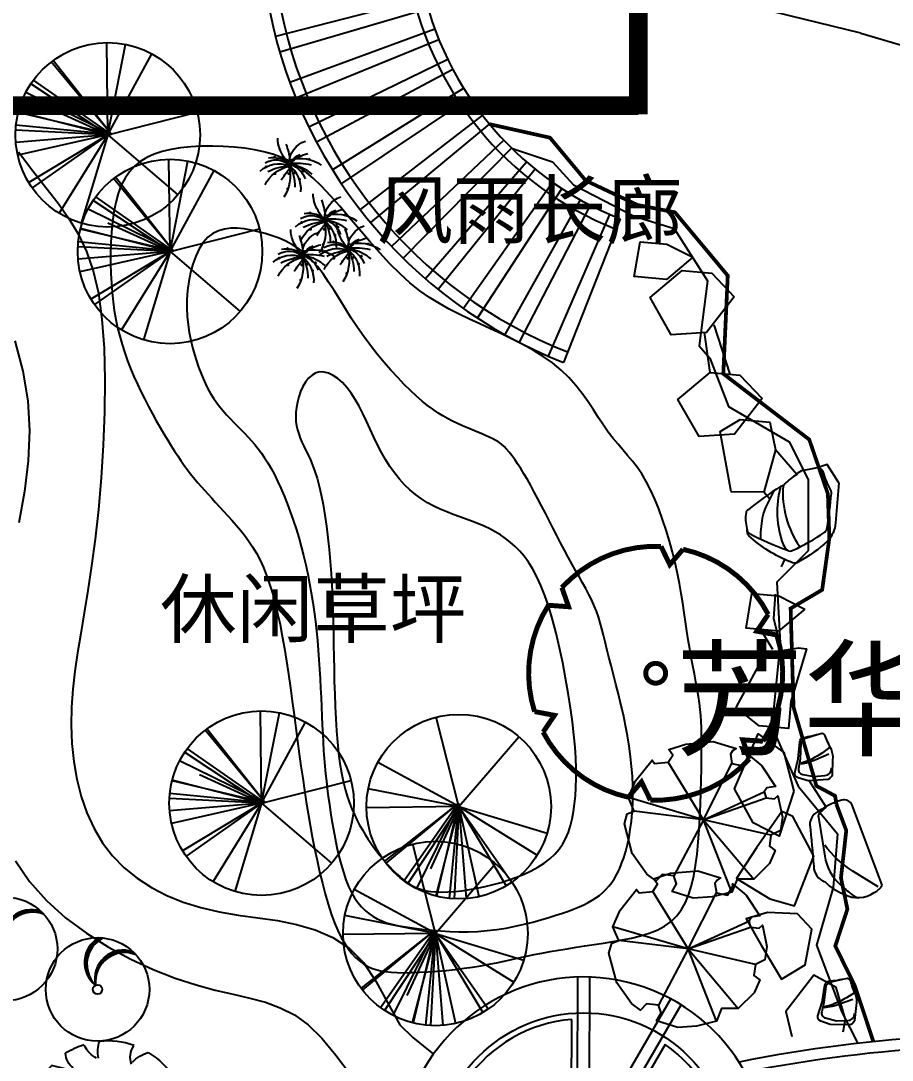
# Model space of a CAD drawing. Extents: x 116619 to 413619, y -387877 to -177877.
# Drawn here: x 256441 to 279725, y -339119 to -311330 of the extents above; entities that cross this region are included whole.
import ezdxf

# ---------------------------------------------------------------- set-up
doc = ezdxf.new("R2010")
doc.units = 0
doc.header["$LTSCALE"] = 35
doc.header["$MEASUREMENT"] = 0
doc.linetypes.add('DASH', pattern=[0.35, 0.25, -0.1])
doc.linetypes.add('DASH_200', pattern=[0.7, 0.5, -0.2])
doc.layers.get('0').update_dxf_attribs({"linetype": 'CONTINUOUS'})
for name, color, linetype in [('CHAIR1', 1, 'CONTINUOUS'), ('DX', 32, 'CONTINUOUS'), ('F-GUANG', 31, 'CONTINUOUS'), ('GUAN1', 22, 'CONTINUOUS'), ('GUANG', 31, 'CONTINUOUS'), ('JYP', 4, 'CONTINUOUS'), ('LA-POOLS', 132, 'CONTINUOUS'), ('LAYER11', 50, 'CONTINUOUS'), ('LAYER5', 23, 'CONTINUOUS'), ('PUB_TEXT', 7, 'CONTINUOUS'), ('ROAD', 4, 'CONTINUOUS'), ('TREE', 84, 'CONTINUOUS'), ('方案二', 2, 'CONTINUOUS'), ('树', 84, 'CONTINUOUS'), ('道路', 1, 'CONTINUOUS')]:
    doc.layers.add(name, color=color, linetype=linetype)
doc.styles.add('DIM_FONT', font='SIMPLEX.shx', dxfattribs={"width": 0.8})
doc.styles.add('HZ1', font='simhei.ttf')
doc.styles.add('STYLE3', font='simhei.ttf')

# ---------------------------------------------------------------- blocks, each defined once
blk = doc.blocks.new('TREE1')
at = {"layer": 'TREE', "ltscale": 200}
for p, q in [((197, 118), (958, 4309)), ((197, 118), (-2794, 3151)), ((197, 118), (4336, 1122)), ((197, 118), (-4060, -22)), ((197, 118), (-3825, -1286)), ((197, 118), (-3452, -2079)), ((100, 256), (-1487, -3794)), ((100, 256), (-1393, -3833)), ((100, 256), (-246, -4118)), ((197, 118), (-38, -4135)), ((100, 256), (424, -4135)), ((100, 256), (1951, -3763)), ((100, 256), (1398, -3968)), ((197, 118), (1366, -3977)), ((197, 118), (2162, -3661)), ((197, 118), (2642, -3369)), ((197, 118), (3937, -1920)), ((197, 118), (4071, -1651)), ((197, 118), (519, -3021)), ((197, 118), (4455, 17)), ((197, 118), (3103, -2995))]:
    blk.add_line(p, q, dxfattribs=at)
blk.add_circle((197, 118), 4259, dxfattribs=at)
blk = doc.blocks.new('树-广玉兰')
at = {"const_width": 100}
for points in [[(224, 2548), (0, 2207), (-224, 2548, 0.221385), (-2094, 1468), (-1911, 1104), (-2319, 1080, 0.221385), (-2319, -1080), (-1911, -1104), (-2094, -1468, 0.221385), (-224, -2548), (0, -2207), (224, -2548, 0.221385), (2094, -1468), (1911, -1104), (2319, -1080, 0.221385), (2319, 1080), (1911, 1104), (2094, 1468, 0.221385)], [(-200, 0, 1), (200, 0, 1)]]:
    blk.add_lwpolyline(points, format="xyb", close=True, dxfattribs=at)
blk = doc.blocks.new('2')
for p, q in [((0, 0), (-69, 1678)), ((0, 0), (-1278, 1222)), ((0, 0), (-1167, 1352)), ((0, 0), (1495, 1005)), ((-1807, 369), (0, 0)), ((0, 0), (-1879, -893)), ((-1490, -1447), (0, 0)), ((0, 0), (101, -1695)), ((0, 0), (1780, -560)), ((0, 0), (2075, -294))]:
    blk.add_line(p, q)
blk.add_lwpolyline([(1268, 1645), (629, 2007), (0, 2091), (60, 1996), (77, 1892), (-69, 1678), (-361, 1746), (-392, 2041), (-358, 2080), (-817, 1953), (-1379, 1599), (-1183, 1478), (-1167, 1352), (-1278, 1222), (-1496, 1294), (-1545, 1403), (-1890, 933), (-1988, 590), (-1807, 369), (-1893, 83), (-2084, 43), (-2088, -335), (-1879, -893), (-1476, -1078), (-1490, -1447), (-1062, -1787), (-618, -2028), (-31, -2099), (-53, -1856), (101, -1695), (403, -1794), (478, -2014), (775, -1952), (1358, -1616), (1879, -980), (1921, -702), (1780, -560), (2075, -294), (2084, 192), (1911, 876), (1814, 824), (1495, 1005), (1462, 1234), (1623, 1322)], close=True)
at = {"style": 'DIM_FONT', "width": 0.8, "flags": 9}
for tag in ['YSIZE', 'XSIZE']:
    blk.add_attdef(tag, (0, 0), '', height=0.35, rotation=319.7432, dxfattribs=at)
blk = doc.blocks.new('M_F19')
at = {"const_width": 30}
for points in [[(269, 190, 1), (299, 190, 1)], [(-446, 82, 1), (-416, 82, 1)], [(-192, 156, 1), (-162, 156, 1)], [(-123, 99, 1), (-93, 99, 1)], [(-61, -8, 1), (-31, -8, 1)], [(-34, 49, 1), (-4, 49, 1)], [(-20, 16, 1), (10, 16, 1)], [(14, 0, 1), (44, 0, 1)], [(461, 8, 1), (491, 8, 1)], [(-281, -157, 1), (-251, -157, 1)], [(-96, -173, 1), (-66, -173, 1)], [(-13, -33, 1), (17, -33, 1)], [(7, -173, 1), (37, -173, 1)], [(289, -149, 1), (319, -149, 1)], [(-206, -314, 1), (-176, -314, 1)], [(56, -487, 1), (86, -487, 1)]]:
    blk.add_lwpolyline(points, format="xyb", close=True, dxfattribs=at)
for centre, radius, start, end in [((-483, -9), 482, 6.9904, 78.0284), ((1199, 96), 1225, 163.8561, 179.1105), ((-364, 515), 548, 342.9456, 6.4814), ((-1741, 1044), 2026, 328.9873, 340.361), ((-185, -611), 732, 78.5516, 130.9815), ((-55, -1223), 1256, 88.3286, 108.729), ((104, -701), 728, 103.0452, 139.7766), ((-480, -437), 647, 48.7581, 83.8624), ((155, -426), 476, 114.0956, 166.2953), ((-315, -111), 315, 28.8901, 78.4579), ((298, -285), 422, 62.9909, 135.9102), ((257, -536), 586, 53.3231, 115.7633), ((366, -391), 582, 85.8741, 126.9558), ((450, -463), 649, 134.4861, 189.3762), ((779, -372), 864, 155.0888, 185.9637), ((-87, -1604), 1605, 70.5249, 87.8244), ((805, -149), 813, 171.2496, 218.2333), ((-3288, -3108), 4475, 39.0488, 42.6799), ((-83, -736), 718, 31.315, 82.1378)]:
    blk.add_arc(centre, radius, start, end)
at = {"width": 0.8, "flags": 9}
for tag in ['XSIZE', 'YSIZE']:
    blk.add_attdef(tag, (0, 0), '', height=0.5, dxfattribs=at)
blk = doc.blocks.new('M_F13')
for p, q in [((-484.2, 239.4), (-484.2, 239.4)), ((-397.3, 192.8), (-484.2, 239.4)), ((-515.2, 179.5), (-397.3, 192.8))]:
    blk.add_line(p, q)
blk.add_circle((-3.1, 3.1), 38.2)
for centre, radius, start, end in [((-8.4, 3.4), 532.2, 89.33215, 114.38564), ((-174.8, 449.1), 193, 352.07749, 26.61284), ((-84.6, 589.5), 201.8, 304.18683, 338.5411), ((-8.4, 3.4), 530.6, 62.87665, 77.70213), ((-8.4, 3.4), 526.7, 126.07508, 153.62454), ((-355.5, 207.8), 224.4, 48.52033, 80.51513), ((-325.4, 399.2), 130, 343.65549, 39.76), ((79.9, 476.3), 153.7, 315.84539, 359.76505), ((-244.4, 1929.2), 1632.2, 285.43975, 290.70994), ((-8.4, 3.4), 523.3, 31.40984, 49.47525), ((411.9, 44.1), 233.6, 83.53226, 121.6544), ((958.8, 2090.9), 1965.5, 250.08649, 256.34511), ((-8.4, 3.4), 536.5, 160.84261, 187.275), ((-8.4, 3.4), 533.6, 340.33073, 19.42997), ((-610.2, -941.9), 880.1, 77.37282, 85.46489), ((-4.5, -499.5), 586.7, 134.77817, 147.33147), ((-8.4, 3.4), 524.2, 200.8103, 231.43916), ((357.6, 465.1), 655.6, 266.7455, 282.01463), ((-0.1, -630.5), 545.2, 39.65359, 53.99299), ((-250.9, -395.6), 87.2, 97.74104, 188.81075), ((-1350.5, -519.1), 1107.8, 2.94646, 10.92381), ((-8.4, 3.4), 514.1, 305.39404, 326.24638), ((125, -442.2), 220.3, 160.60085, 199.39915), ((100.3, -356.5), 177.9, 186.19115, 248.49517), ((295.6, -375.7), 163.5, 170.63138, 220.62782), ((325.4, -117.7), 300.2, 230.45823, 263.10928), ((-8.4, 3.4), 521.9, 243.14983, 261.83562), ((-8.4, 3.4), 527.3, 274.72362, 290.3277)]:
    blk.add_arc(centre, radius, start, end)
at = {"width": 0.8, "flags": 9}
for tag, p in [('XSIZE', (-62.5, 12.5)), ('YSIZE', (9.4, 6.2))]:
    blk.add_attdef(tag, p, '', height=0.2, dxfattribs=at)
blk = doc.blocks.new('U_B7ENH')
for radius in [1500, 137]:
    blk.add_circle((0, 0), radius)
for centre, radius, start, end in [((447, 779), 826, 119.3734, 232.2456), ((488, 757), 834, 117.6014, 229.1042), ((545, 729), 853, 116.6181, 224.9728), ((746, 313), 826, 70.1515, 193.0347), ((764, 270), 834, 67.8109, 189.8933), ((790, 212), 853, 67.2284, 185.7619)]:
    blk.add_arc(centre, radius, start, end)
at = {"style": 'DIM_FONT', "width": 0.8, "flags": 9}
for tag in ['XSIZE', 'YSIZE']:
    blk.add_attdef(tag, (0, 0), '', height=0.5, dxfattribs=at)
blk = doc.blocks.new('U_B7RQU')
blk.add_blockref('U_B7ENH', (0, 0))
at = {"width": 0.8, "flags": 9}
for tag in ['XSIZE', 'YSIZE']:
    blk.add_attdef(tag, (0, 0), '', height=0.5, dxfattribs=at)
blk = doc.blocks.new('U_B7ZVJ')
blk.add_blockref('U_B7RQU', (0, 0))
at = {"flags": 9}
for tag in ['XSIZE', 'YSIZE']:
    blk.add_attdef(tag, (0, 0), '', height=0.5, dxfattribs=at)
blk = doc.blocks.new('A$C141A55DA')
at = {"layer": 'GUAN1', "xscale": 0.0009225216, "yscale": 0.0009225216, "zscale": 0.0009225216}
blk.add_blockref('U_B7ZVJ', (1.384, 1.384), dxfattribs=at)

msp = doc.modelspace()

# ---------------------------------------------------------------- linework, layer by layer
at = {"linetype": 'DASH_200', "const_width": 500}
msp.add_lwpolyline([(236940.5, -295065.6), (236940.5, -313599.6), (272944.4, -313599.6)], dxfattribs=at)
at = {"linetype": 'DASH', "const_width": 500}
msp.add_lwpolyline([(272944.4, -313831.2), (272944.4, -304717.7)], dxfattribs=at)
at = {"layer": 'CHAIR1'}
for points in [[(274398.5, -317652), (273694.8, -318242.4), (272832.3, -318166.6), (272986.5, -317237.8), (273705.2, -317301.1)], [(275502.2, -318711.9), (274766.8, -319661.9), (273819.9, -319723.6), (273255.3, -318731.6), (274115.5, -318010), (274906.1, -318079.5)], [(276247.7, -321432.3), (275512.3, -322382.4), (274565.4, -322444), (274000.8, -321452), (274861, -320730.4), (275651.6, -320800)], [(276607.3, -322798.5), (276290.5, -323930.4), (275421.7, -323926.4), (275129.8, -322306.1), (275664.5, -321990.7), (276455, -322060.3)], [(277386.6, -327056.2), (276682.9, -327646.7), (275820.4, -327570.8), (275974.6, -326642), (276693.3, -326705.3)], [(277019.8, -329530), (276956.5, -330249.3), (276166, -330179.7), (275557.2, -329691.2), (276336.9, -328237.7), (277218.3, -328097.8), (277433.9, -328116.8)], [(277098.4, -331928.9), (276703.4, -333126.4), (276010, -332775.4), (275511, -331861.7), (276147, -330395.5), (276827.7, -330890.3)], [(276100, -333445.2), (275560.3, -334265.3), (276451.9, -334802.2), (277110.6, -334988.4), (277626.8, -333663.4), (277072.1, -332604.9), (276777.1, -332474)], [(276220.6, -336041.7), (276768.6, -336956), (277400.5, -336565.2), (277573.2, -335617.5), (277192.7, -335201.5), (276396.6, -335166.2), (275826.8, -335337.2)]]:
    msp.add_lwpolyline(points, close=True, dxfattribs=at)
msp.add_lwpolyline([(277888.9, -323407.4), (277832.4, -323323.6, 0.3010721), (277722.7, -323278.1, 0.0003351), (277357.6, -323349.2, 0.1723373), (277173.6, -323458.1, 0.046157), (276858.5, -323705.8, -0.2130137), (276744, -323780.5, 0.0358287), (275880.1, -324403.3, 0.2564422), (275818.6, -324474.2, 0.1004075), (275840.5, -324902.9, 0.1941404), (275902.8, -325031.6, 0.0377745), (276931.2, -325485, 0.3002024), (277069.7, -325485.9, 0.0463367), (277921.7, -325003.2, 0.1762277), (277987.6, -324881.3, 0.0124391), (278099.2, -323973.2, 0.1561275), (278071.5, -323844.6, -0.063277)], format="xyb", close=True, dxfattribs=at)
for points in [[(278301.3, -323681.3), (277983, -323191.9), (277722.7, -323278.1)], [(278414, -338360.7), (278479.8, -338033), (278223.4, -337177.5), (277630.1, -336843.7), (276880.9, -337818.2), (277047.1, -338486.8)]]:
    msp.add_lwpolyline(points, dxfattribs=at)
for points in [[(278301.3, -323681.3), (278210.4, -324756.3, -0.16479), (277999.6, -325240, -0.0605463), (277224.6, -325794.5, -0.3203913), (277006.6, -325799.3, -0.0886939), (275894.2, -325098.8, -0.1922112), (275850.5, -324931.4)], [(276565.2, -323895.3), (276339, -324345.5, 0.0888691), (276217.6, -324921.4, 0.0650852), (276207.7, -325196.4)], [(276744, -323780.5, 0.1640865), (276814, -325333.5, 0.0960196), (276917, -325472.7)], [(276807.2, -323770.6, 0.1673394), (277245.6, -325374.9)]]:
    msp.add_lwpolyline(points, format="xyb", dxfattribs=at)
msp.add_arc((316143.9, -311899.3), 40321.2, 198.82883, 198.84595, dxfattribs=at)
at = {"layer": 'DX', "color": 8}
for points in [[(270155.1, -336294.4), (270367.1, -336253.3), (270585.6, -336213.6), (270810.2, -336175), (271040.4, -336137.2), (271275.9, -336099.8), (271516.2, -336062.5), (271760.8, -336025), (272009.3, -335986.9), (272260.7, -335947.6), (272512.1, -335904.6), (272759.7, -335855), (273000.1, -335796.1), (273229.6, -335725), (273444.6, -335638.9), (273641.6, -335535), (273817, -335410.5), (273968.1, -335263), (274096.2, -335092.4), (274203.7, -334899.3), (274292.9, -334684), (274365.9, -334447), (274425.1, -334188.6), (274472.8, -333909.4), (274511.2, -333609.8), (274542.4, -333291.1), (274567.5, -332959.1), (274587, -332620.4), (274601.9, -332281.5), (274612.9, -331949.2), (274620.8, -331630.1), (274626.3, -331330.7), (274630.1, -331057.8), (274632.9, -330815.8), (274634.2, -330601.3), (274633.3, -330408.5), (274629.6, -330231.9), (274622.4, -330065.6), (274611.1, -329904.2), (274595.1, -329741.9), (274573.6, -329573.1), (274546.2, -329393.2), (274513.9, -329202.2), (274477.7, -329001.2), (274438.6, -328791.3), (274397.8, -328573.6), (274356.3, -328349.1), (274315.3, -328119), (274275.8, -327884.3), (274238.4, -327645.9), (274202.2, -327403.3), (274165.4, -327155.9), (274126.8, -326903.1), (274084.6, -326644.2), (274037.5, -326378.6), (273983.8, -326105.6), (273922.1, -325824.5), (273851.2, -325535.6), (273771.5, -325242.4), (273683.8, -324949.5), (273588.7, -324661.3), (273487.2, -324382.1), (273379.9, -324116.6), (273267.6, -323869.2), (273151.1, -323644.2), (273031.1, -323444.6), (272908.2, -323266.3), (272782.9, -323103.6), (272655.8, -322950.9), (272527.4, -322802.6), (272398.2, -322653), (272268.7, -322496.4), (272139.6, -322327.2), (272010.8, -322141.3), (271879.8, -321941.2), (271743.5, -321730.9), (271599, -321514.4), (271443.2, -321295.7), (271273.1, -321078.9), (271085.5, -320868), (270877.6, -320666.9), (270647.3, -320478.9), (270397.5, -320303.4), (270132.1, -320139.1), (269854.9, -319984.4), (269569.9, -319837.9), (269281, -319698.4), (268992.1, -319564.2), (268707.1, -319434.1), (268429.1, -319306.1), (268157.3, -319176.1), (267890.3, -319039.6), (267626.6, -318891.9), (267364.6, -318728.7), (267102.8, -318545.2), (266839.7, -318336.9), (266573.7, -318099.2), (266304, -317829.9), (266032.1, -317535.7), (265760.2, -317225.6), (265490.4, -316908.6), (265225, -316593.8), (264966.1, -316290.3), (264716, -316006.9), (264476.7, -315752.8), (264249.5, -315534.8), (264031.2, -315351.6), (263818.1, -315199.4), (263605.9, -315074.8), (263390.6, -314974), (263168.4, -314893.7), (262935, -314830), (262686.6, -314779.6), (262420.5, -314739.4), (262140.5, -314709.3), (261851.5, -314689.9), (261558.8, -314681.7), (261267.4, -314685.2), (260982.3, -314701.1), (260708.9, -314729.7), (260452, -314771.7), (260215.9, -314827.8), (260001.1, -314899.2), (259806.9, -314987.3), (259632.8, -315093.5), (259478.3, -315219.4), (259342.8, -315366.2), (259225.8, -315535.4), (259126.7, -315728.4), (259044.9, -315945.6), (258979.1, -316183.9), (258927.8, -316438.9), (258889.7, -316706.4), (258863.4, -316982.1), (258847.3, -317261.9), (258840.2, -317541.4), (258840.6, -317816.5), (258847.3, -318083.7), (258860.4, -318342.8), (258879.9, -318594.5), (258906.2, -318839.5), (258939.4, -319078.4), (258979.8, -319311.9), (259027.5, -319540.5), (259082.9, -319765.1), (259146, -319986), (259216.2, -320203.6), (259292.9, -320417.9), (259375.5, -320629), (259463.4, -320837.1), (259555.7, -321042.3), (259652, -321244.6), (259751.6, -321444.2), (259853.7, -321641), (259957.3, -321833.9), (260061.3, -322021.5), (260164.7, -322202.6), (260266.3, -322375.9), (260365.1, -322540), (260460, -322693.7), (260549.9, -322835.7), (260634.1, -322965.2), (260713.6, -323083.7), (260789.9, -323193.3), (260864.3, -323296), (260938.2, -323393.9), (261013.2, -323489.2), (261090.5, -323583.8), (261171.6, -323679.7), (261257.7, -323778.8), (261348.5, -323881.3), (261443.7, -323987), (261542.8, -324095.9), (261645.4, -324207.9), (261751, -324322.7), (261859.2, -324440.4), (261969.6, -324560.8), (262081.6, -324684.1), (262194.5, -324811.5), (262307.1, -324944.6), (262418.5, -325084.8), (262527.7, -325233.8), (262633.8, -325392.9), (262735.8, -325563.9), (262832.7, -325748), (262923.7, -325946.8), (263009.1, -326160.7), (263089.3, -326390.1), (263164.7, -326635.2), (263235.8, -326896.4), (263303, -327174.1), (263366.7, -327468.5), (263427.4, -327779.9), (263485.4, -328108.1), (263541.1, -328450.2), (263594.6, -328802.4), (263646.1, -329161.3), (263696, -329523.2), (263744.3, -329884.6), (263791.2, -330241.9), (263837.1, -330591.4), (263882.2, -330930.5), (263927.1, -331260.2), (263972.4, -331582.3), (264018.8, -331898.6), (264066.9, -332210.9), (264117.4, -332521.2), (264171, -332831.3), (264228.2, -333143.1), (264289.6, -333457.3), (264355.2, -333771.4), (264424.7, -334081.5), (264497.9, -334384), (264574.5, -334675.2), (264654.4, -334951.5), (264737.3, -335208.9), (264823.1, -335444), (264911.4, -335653.9), (265002.3, -335839.5), (265095.5, -336002.4), (265190.9, -336144.4), (265288.6, -336267.3), (265388.3, -336372.8), (265489.9, -336462.6), (265593.4, -336538.5), (265699, -336602.1), (265808.6, -336654.4), (265924.5, -336696.2), (266049, -336728.5), (266184.3, -336752), (266332.8, -336767.7), (266496.7, -336776.5), (266678.3, -336779.1), (266878.9, -336776.4), (267095.6, -336768.7), (267324.4, -336756.2), (267561.5, -336739.1), (267802.9, -336717.7), (268044.8, -336692.1), (268283.1, -336662.6), (268514.1, -336629.5), (268734.8, -336592.9), (268946.5, -336553.5), (269151.5, -336511.9), (269352, -336468.9), (269550.3, -336424.9), (269748.7, -336380.7), (269949.6, -336337)], [(270738.5, -335245.4), (270914.8, -335187.3), (271075.9, -335130.9), (271223.3, -335075.4), (271358.5, -335020), (271482.7, -334963.6), (271597.6, -334905.5), (271704.4, -334844.9), (271804.5, -334780.7), (271899.3, -334712.2), (271989, -334638.1), (272074, -334557.2), (272154.3, -334468.5), (272230.4, -334370.6), (272302.3, -334262.3), (272370.3, -334142.6), (272434.5, -334010.1), (272495.2, -333864), (272551.8, -333704.7), (272603.9, -333532.7), (272650.8, -333348.8), (272692.1, -333153.6), (272727.2, -332947.7), (272755.6, -332731.8), (272776.6, -332506.6), (272789.9, -332272.7), (272795.3, -332030.7), (272792.6, -331781.3), (272781.8, -331525.2), (272762.7, -331263.1), (272735.3, -330995.5), (272699.3, -330723.1), (272654.8, -330446.6), (272601.9, -330166.9), (272542.3, -329886.5), (272477.9, -329608.1), (272410.7, -329334.3), (272342.6, -329068), (272275.6, -328811.7), (272211.7, -328568.3), (272152.8, -328340.4), (272100.1, -328129.9), (272052.5, -327935.4), (272008, -327754.2), (271964.5, -327584.2), (271920.2, -327422.9), (271873, -327267.9), (271821.1, -327116.8), (271762.4, -326967.3), (271695.6, -326817.1), (271621, -326665.2), (271539.7, -326510.7), (271452.6, -326352.7), (271360.7, -326190.3), (271265.1, -326022.8), (271166.6, -325849.2), (271066.2, -325668.6), (270964.9, -325480.6), (270863, -325286.8), (270760.9, -325089), (270658.9, -324889.3), (270557.3, -324689.6), (270456.5, -324491.9), (270356.8, -324298), (270258.5, -324110.1), (270162, -323929.8), (270067.5, -323758), (269975.4, -323595.6), (269886.1, -323443.3), (269799.8, -323301.9), (269716.8, -323172.2), (269637.6, -323054.8), (269562.4, -322950.6), (269491.2, -322859.8), (269422.5, -322781.2), (269354.4, -322712.7), (269285.2, -322652.6), (269212.9, -322599.1), (269135.8, -322550.2), (269051.9, -322504.2), (268959.4, -322459.1), (268857.1, -322413.4), (268745.8, -322366.5), (268627.1, -322317.8), (268502.6, -322266.9), (268373.8, -322213.4), (268242.1, -322156.8), (268109.1, -322096.8), (267976.3, -322032.9), (267844.8, -321964.4), (267713.5, -321889.8), (267581.2, -321807.4), (267446.4, -321715.4), (267307.7, -321612.1), (267163.6, -321495.8), (267012.8, -321364.6), (266853.8, -321217), (266685.9, -321051.7), (266510.7, -320869.8), (266330.5, -320673.2), (266147.5, -320463.5), (265964.1, -320242.5), (265782.6, -320011.9), (265605.2, -319773.5), (265434.1, -319529), (265271.1, -319280.5), (265114.8, -319031.2), (264963.3, -318784.7), (264814.6, -318544.6), (264666.8, -318314.5), (264517.9, -318098.1), (264366, -317898.8), (264209.1, -317720.3), (264045.7, -317565.1), (263876.3, -317432.1), (263701.6, -317318.8), (263522.6, -317223.1), (263340.2, -317142.5), (263155.1, -317075), (262968.3, -317018.1), (262780.7, -316969.5), (262593.2, -316928.1), (262407.6, -316896.4), (262225.7, -316878.2), (262049.3, -316877.2), (261880.3, -316897), (261720.6, -316941.5), (261572, -317014.2), (261436.3, -317118.8), (261315.2, -317257.7), (261208.8, -317426.8), (261117.2, -317621), (261040.4, -317834.8), (260978.4, -318063), (260931.2, -318300.1), (260898.7, -318541), (260881.1, -318780.3), (260877.9, -319013.4), (260887.9, -319239.2), (260909.4, -319457.3), (260940.8, -319667.6), (260980.4, -319869.6), (261026.6, -320062.9), (261077.9, -320247.4), (261132.5, -320422.6), (261189.1, -320588.4), (261248, -320745.3), (261309.4, -320893.9), (261373.9, -321034.9), (261441.9, -321168.9), (261513.8, -321296.7), (261590, -321418.7), (261671, -321535.8), (261756.9, -321648.5), (261847.1, -321757.4), (261940.6, -321863), (262036.3, -321965.9), (262133.4, -322066.7), (262230.7, -322165.8), (262327.4, -322263.8), (262422.5, -322361.2), (262515.2, -322458.9), (262605.8, -322558.5), (262694.6, -322661.7), (262782.1, -322770.5), (262868.7, -322886.6), (262954.9, -323012.1), (263041.1, -323148.6), (263127.8, -323298), (263215.2, -323461.7), (263302.7, -323638.9), (263389.9, -323828.3), (263476, -324028.6), (263560.3, -324238.4), (263642.3, -324456.5), (263721.2, -324681.6), (263796.4, -324912.3), (263867.4, -325147.5), (263934.1, -325386.6), (263996.4, -325629.2), (264054.3, -325874.9), (264108, -326123.1), (264157.2, -326373.6), (264202.2, -326625.8), (264242.7, -326879.3), (264279, -327133.7), (264311.3, -327388.7), (264339.9, -327644.2), (264365.1, -327900), (264387.3, -328155.7), (264406.7, -328411.2), (264423.8, -328666.3), (264438.8, -328920.7), (264452, -329174.1), (264464, -329425.7), (264475.1, -329674.4), (264485.8, -329919.4), (264496.4, -330159.5), (264507.5, -330393.9), (264519.5, -330621.6), (264532.7, -330841.5), (264547.7, -331053.3), (264564.6, -331258.8), (264583.6, -331460.3), (264605.1, -331660.4), (264629.2, -331861.3), (264656.1, -332065.5), (264686, -332275.3), (264719.2, -332493.2), (264755.9, -332720.5), (264796.3, -332954.5), (264840.6, -333191.6), (264889, -333428), (264941.8, -333660.1), (264999.1, -333884.1), (265061.2, -334096.3), (265128.3, -334293.2), (265200.6, -334471.6), (265278.1, -334632.1), (265360.7, -334775.5), (265448.6, -334903.1), (265541.7, -335015.9), (265640, -335115), (265743.5, -335201.4), (265852.2, -335276.3), (265966.3, -335340.8), (266086.9, -335396.1), (266215.4, -335443.3), (266353, -335483.7), (266501, -335518.3), (266660.8, -335548.6), (266833.5, -335575.5), (267020.7, -335600.4), (267222.9, -335624), (267438.7, -335645.4), (267666, -335663.3), (267902.7, -335676.4), (268146.9, -335683.4), (268396.3, -335683), (268649, -335673.9), (268902.9, -335654.9), (269156, -335625), (269406.2, -335585.5), (269651.6, -335538.2), (269890.3, -335484.9), (270120.3, -335427.2), (270339.6, -335366.9), (270546.4, -335305.7)], [(271237.3, -332266.3), (271258.4, -332051.9), (271272.7, -331824.9), (271279.6, -331583.1), (271278.4, -331324.4), (271268.6, -331046.5), (271249.4, -330747.3), (271220.2, -330424.6), (271180.3, -330076.3), (271129.4, -329701.9), (271068.2, -329307.9), (270998, -328902.6), (270919.7, -328494.3), (270834.4, -328091.2), (270743.3, -327701.6), (270647.4, -327333.7), (270547.8, -326995.9), (270445.5, -326694.4), (270340.4, -326427.9), (270232.6, -326193.2), (270121.8, -325987), (270008, -325806), (269891.1, -325647), (269770.9, -325506.7), (269647.4, -325381.8), (269520.4, -325269.4), (269389.5, -325167.9), (269254.6, -325076), (269115.2, -324992.4), (268971, -324915.7), (268821.7, -324844.7), (268667, -324778), (268506.5, -324714.4), (268340.3, -324652.4), (268169.6, -324590.3), (267996.1, -324526.3), (267821.4, -324458.5), (267647.1, -324385), (267474.9, -324304), (267306.3, -324213.6), (267143.1, -324112.1), (266986.6, -323997.8), (266836.9, -323871), (266693.9, -323732), (266557.5, -323581.2), (266427.6, -323419.1), (266304.2, -323246.1), (266187, -323062.7), (266076, -322869.3), (265970.9, -322666.8), (265870.2, -322458.3), (265772.3, -322247.5), (265675.7, -322037.8), (265578.6, -321833), (265479.4, -321636.5), (265376.5, -321451.9), (265268.4, -321283), (265153.9, -321132.8), (265034.4, -321003.3), (264911.8, -320896), (264788.2, -320812.3), (264665.5, -320753.9), (264545.7, -320722.3), (264430.6, -320718.9), (264322.3, -320745.4), (264222.4, -320802), (264131.7, -320885.1), (264050.6, -320989.7), (263979.4, -321111), (263918.7, -321243.9), (263868.9, -321383.8), (263830.4, -321525.5), (263803.6, -321664.4), (263788.8, -321796.4), (263785.2, -321921.6), (263792.1, -322041.2), (263808.6, -322156.2), (263833.7, -322267.7), (263866.7, -322376.8), (263906.6, -322484.6), (263952.6, -322592.2), (264003.7, -322701.1), (264059, -322814.2), (264117.4, -322934.9), (264177.7, -323066.5), (264238.9, -323212.5), (264299.9, -323376.3), (264359.6, -323561.1), (264416.9, -323770.5), (264470.9, -324006.4), (264521.3, -324266.3), (264567.7, -324546.2), (264610, -324842.1), (264648, -325150.3), (264681.4, -325466.7), (264710, -325787.5), (264733.7, -326108.7), (264752.3, -326427.3), (264766.5, -326743.7), (264777.3, -327058.9), (264785.5, -327374.2), (264791.9, -327690.9), (264797.5, -328010), (264803, -328332.9), (264809.5, -328660.6), (264817.6, -328993.6), (264828, -329329), (264841.2, -329663.1), (264857.8, -329992.2), (264878.3, -330312.6), (264903.3, -330620.6), (264933.2, -330912.5), (264968.7, -331184.6), (265010.1, -331434.1), (265057, -331662.3), (265108.8, -331871.1), (265165.1, -332062.5), (265225.4, -332238.8), (265288.9, -332401.9), (265355.3, -332553.9), (265424, -332696.9), (265494.5, -332832.6), (265566.7, -332962.1), (265640.7, -333085.9), (265716.4, -333204.7), (265793.8, -333319.2), (265873, -333430), (265953.9, -333537.7), (266036.6, -333643), (266120.9, -333746.3), (266206.9, -333847.2), (266294.4, -333944.8), (266383.4, -334038.3), (266473.6, -334127.1), (266565, -334210.3), (266657.5, -334287.2), (266751, -334357.1), (266845.6, -334419.2), (266943, -334473.4), (267044.9, -334519.5), (267153.3, -334557.5), (267269.9, -334587.2), (267396.6, -334608.5), (267535.2, -334621.4), (267687.6, -334625.6), (267855, -334621.2), (268035.8, -334608.3), (268227.6, -334587.1), (268428.2, -334557.8), (268635.3, -334520.8), (268846.7, -334476.1), (269060, -334424), (269273, -334364.8), (269483.4, -334298.4), (269689.1, -334224.9), (269888.1, -334143.7), (270078.3, -334054.5), (270257.6, -333957.1), (270424, -333851.2), (270575.4, -333736.3), (270709.7, -333612.2), (270825.5, -333478.5), (270923.8, -333335.2), (271006.2, -333182.2), (271074.4, -333019.2), (271130, -332846.2), (271174.6, -332663.2), (271209.8, -332469.9)]]:
    msp.add_lwpolyline(points, close=True, dxfattribs=at)
at = {"layer": 'F-GUANG'}
for p, q in [((271318.9, -340231.1), (271321, -336896.5)), ((271638.9, -340231.3), (271641, -336896.7)), ((272136.3, -340364.9), (273805.3, -337478.1)), ((272413.3, -340525.1), (274082.4, -337638.3))]:
    msp.add_line(p, q, dxfattribs=at)
msp.add_circle((271477.9, -341823.2), 3969.2, dxfattribs=at)
msp.add_arc((271477.9, -341823.2), 4929.2, 340.07268, 331.64084, dxfattribs=at)
at = {"layer": 'GUANG'}
for p, q in [((267244.2, -310719.7), (263245.2, -311746.1)), ((267318.8, -311010.3), (263362.7, -312173.2)), ((267505.3, -311557.8), (263630.7, -312983.9)), ((267608.9, -311839.3), (263790.9, -313396.8)), ((267849.8, -312365.1), (264139.6, -314176.3)), ((267981.4, -312634.7), (264340.8, -314570.8)), ((268274.4, -313133.3), (264766.7, -315310.9)), ((268432.6, -313388.2), (265006.8, -315683.1)), ((268774.6, -313854.6), (265505.4, -316376.3)), ((268957.8, -314092.2), (265782, -316722.2)), ((269345.2, -314521.6), (266348.3, -317361.3)), ((269555.2, -314735.6), (266658.4, -317677.5)), ((269953.6, -315111), (267251.9, -318226)), ((270186.9, -315299.5), (267591.4, -318510.4)), ((270645.4, -315652), (268273.1, -319024.7)), ((270896.6, -315816), (268639.7, -319273.2)), ((271388.5, -316120.3), (269369.9, -319715.8)), ((271655, -316258), (269759.8, -319925.9)), ((272175.1, -316510.8), (270531.1, -320292.4)), ((272454.2, -316620.8), (270940.2, -320461.9))]:
    msp.add_line(p, q, dxfattribs=at)
at = {"layer": 'GUANG', "color": 5}
msp.add_lwpolyline([(277960.5, -332356.7), (277508.7, -331645)], dxfattribs=at)
at = {"layer": 'GUANG'}
for radius in [12784.7, 12484.7, 8956.1, 8656.1]:
    msp.add_arc((275628.5, -308567.8), radius, 130.45741, 248.48708, dxfattribs=at)
at = {"layer": 'JYP'}
for points in [[(256378, -314833), (256760.1, -315338.8), (257113.5, -315789.7), (257436.2, -316208.6), (257726.1, -316618), (257981, -317040.7), (258198.9, -317499.2), (258377.6, -318016.3), (258514.9, -318614.5), (258610, -319309.1), (258666, -320085), (258687.4, -320919.6), (258678.4, -321790.4), (258643.6, -322674.9), (258587.3, -323550.4), (258513.7, -324394.6), (258427.4, -325184.8), (258332.7, -325903.9), (258233.9, -326557.1), (258135.2, -327154.8), (258041.1, -327707.6), (257955.7, -328225.9), (257883.4, -328720.4), (257828.5, -329201.5), (257795.3, -329679.8), (257787.6, -330163.1), (257807.9, -330648.7), (257858.1, -331131.2), (257940.1, -331605.1), (258055.9, -332065), (258207.4, -332505.4), (258396.7, -332921.1), (258625.6, -333306.5), (258895.3, -333657.2), (259204.2, -333972.7), (259549.7, -334253.4), (259929.3, -334499.9), (260340.4, -334712.6), (260780.5, -334891.9), (261247.2, -335038.3), (261737.9, -335152.3), (262248.8, -335237.5), (262771.3, -335309.4), (263295.5, -335386.8), (263811.5, -335488.4), (264309.3, -335632.9), (264779, -335839.1), (265210.8, -336125.7), (265594.6, -336511.4), (265928.2, -337004.6), (266239.6, -337572.4), (266564.2, -338171.6), (266915, -338513.3), (267466.8, -338958.3)], [(256281.5, -319886.4), (256497.4, -320697.5), (256627.7, -321489.4), (256673.3, -322281.9), (256637.9, -323090.9), (256536.3, -323915.5), (256386.1, -324750.3)], [(256295.2, -333785.5), (256676, -334338.5), (257127.9, -334846.6), (257639.1, -335308.9), (258194.7, -335725.2), (258780, -336095.2), (259380.2, -336418.7), (259980.6, -336695.4), (260566.3, -336925.2), (261122.6, -337107.6), (261638.1, -337245.8), (262115.2, -337356.2), (262559.5, -337458.2), (262976.6, -337571.5), (263372.4, -337715.7), (263752.4, -337910.4), (264122.4, -338175.2), (264488, -338529.8), (264857.8, -338983.4), (265252.1, -339504.1)]]:
    msp.add_lwpolyline(points, dxfattribs=at)
at = {"layer": 'LA-POOLS'}
for points in [[(278882.4, -311662.2), (276219.4, -311014), (275114.7, -309844.8), (274528.2, -306725.5), (274526.3, -303735.8), (274980, -302370.7), (275563.5, -300810.5), (276342, -299575.1), (276860.7, -298339.9), (277314.3, -296779.7), (277311.9, -293010.1), (276466.2, -290670.9), (275165.6, -287942), (274053.4, -287230.2), (272817.6, -286881.6)], [(278882.4, -311662.2), (280032.8, -311996.1), (280971.2, -312347.5), (281721.8, -312713.9), (282308.6, -313092.3), (282755.7, -313480.2), (283087.4, -313874.7), (283327.8, -314273.2), (283501, -314672.8), (283629, -315070.8), (283725.4, -315463.5), (283801.7, -315847.2), (283869.2, -316218.2), (283939.5, -316572.7), (284024, -316907.1), (284134.1, -317217.6), (284281.2, -317500.6)], [(269555.2, -314735.6), (270651.4, -315096.9), (271211.1, -315712.1), (272834.1, -316551), (273897.6, -316886.5), (274793.1, -318284.7), (274569.1, -320018.4), (274849, -320354), (275352.8, -321640.2), (276975.8, -322591), (277479.5, -323597.7), (277479.5, -325499.2), (276640, -326338.1), (276726.9, -327966.3), (276509.5, -330210), (277214.2, -331790), (278263.4, -333063.1), (278151.1, -334503.2), (277704.2, -336041.3), (278375.9, -337830.9), (278806.4, -338668.3)]]:
    msp.add_lwpolyline(points, dxfattribs=at)
at = {"layer": 'LA-POOLS', "const_width": 100}
for points in [[(268957.8, -314092.2), (270579.7, -314455.1), (271536.8, -315602.8), (272915, -316253.1), (273919.3, -316450.6), (275330.3, -318142.5), (275212, -320767.1), (277509, -322526.8), (278006.7, -323980.5), (278044.9, -325166.4), (277853.5, -326543.5), (277011.3, -327040.8), (277087.8, -329680.4), (277700.4, -331784.4), (278198.1, -332052.2), (278236.3, -332281.7)], [(278236.3, -332281.7), (278497.3, -332976.6), (278355.6, -334243.7), (278527.8, -335080.3), (278204, -336065.9), (278726.5, -337130.3), (279221.8, -338622.5)]]:
    msp.add_lwpolyline(points, dxfattribs=at)
at = {"layer": 'ROAD', "linetype": 'Continuous', "ltscale": 10}
for radius, start, end in [(38993.1, 69.07226, 101.32461), (38693.1, 69.35571, 101.16806)]:
    msp.add_arc((283288.5, -377403), radius, start, end, dxfattribs=at)
at = {"layer": '方案二'}
for points in [[(278132.3, -331087.8), (278116.9, -331494.4, -0.1987961), (278010.6, -331614.3), (277475.2, -331647.1), (277214.9, -331571.9, -0.3674694), (277123.6, -331434.2), (277213.3, -331065.1), (277254.6, -330604.2, -0.360798), (277352.3, -330490, 0.028896), (277813.5, -330382.5, -0.4069935), (277927.8, -330443, 0.0507452), (278092.9, -330804.3, -0.1204005)], [(279458.9, -334439), (278651.8, -332301.2, 0.3946787), (278378.2, -332166.3, 0.0840676), (277678.5, -332514.4, 0.2451167), (277525.1, -332823.4, -0.0053596), (277626.5, -333928.8, 0.3270306), (277930.1, -334351.4, 0.1029647), (278441.9, -334683.6, 0.2812198), (279246.8, -334635.7, 0.1531355)], [(278765.1, -337656.9), (278721.2, -338061.4, -0.1987961), (278606.8, -338173.6), (278070.4, -338168.6), (277816, -338075.3, -0.3674694), (277734.6, -337931.5), (277850.1, -337569.6), (277923.6, -337112.8, -0.360798), (278029.1, -337005.7, 0.028896), (278496.7, -336931, -0.4069935), (278606.5, -336999.3, 0.0507452), (278745.8, -337371.3, -0.1204005)]]:
    msp.add_lwpolyline(points, format="xyb", close=True, dxfattribs=at)
for points in [[(277716, -330422.3), (277406.6, -330515.9, 0.2431177), (277286, -330632.9), (277264.9, -331068.1), (277221.3, -331319.9, 0.4282288), (277338.2, -331477.8), (277633, -331530.2), (277927.9, -331508.1, 0.4132544), (278103.1, -331305.4, 0.3394731)], [(278058.7, -330752.5), (277858, -330898, -0.084206), (277270.3, -331188.3, -5.8635544)], [(278029.6, -330933.5), (277685.7, -331087.1, -0.0667973), (277281.7, -331206.2, -0.8690399)], [(277960.5, -332356.7), (277781.5, -332515.3, 0.3028725), (277754, -332619.5), (277923.4, -333667.8, 0.1677359), (278323.1, -334412.4, 0.0207445), (278645.4, -334686.2, 0.100527), (278821.5, -334774, 0.100527)], [(279346, -334485.4), (278672.6, -334063, -0.0919614), (277920.2, -333371, 9.5148095)], [(278396.7, -336963.8), (278081.4, -337035.4, 0.2431177), (277953, -337143.7), (277901.2, -337576.3), (277840.1, -337824.4, 0.4282288), (277945.6, -337990.1), (278236, -338063.1), (278531.7, -338061.8, 0.4132544), (278720.7, -337871.9, 0.3394731)], [(278715.3, -337317.3), (278504.8, -337448.3, -0.084206), (277898.2, -337696.5, -5.8635544)], [(278673.5, -337495.8), (278319.7, -337624.8, -0.0667973), (277908.3, -337715.2, -0.8690399)]]:
    msp.add_lwpolyline(points, format="xyb", dxfattribs=at)
at = {"layer": '道路'}
for p, q in [((274861, -320730.4), (274708.9, -319665.7)), ((276452.1, -324120.4), (276290.5, -323930.4)), ((276766.4, -325929.3), (276855.7, -325734.2)), ((276533.7, -328141.3), (276211, -327610.5))]:
    msp.add_line(p, q, dxfattribs=at)
for points in [[(275391.9, -320777.1), (274966.3, -319462.7)], [(277173.6, -323458.1), (276607.3, -322798.5)], [(276562.9, -327315.3), (276604, -326663.6)], [(276777.6, -328167.7), (276562.9, -327315.3)]]:
    msp.add_lwpolyline(points, dxfattribs=at)
for points in [[(271160.3, -338027.3, 0.2233527), (268352.1, -339646.3), (270139.8, -340679.9, -0.1720499), (271159, -340092.3)], [(273654.9, -338697.4), (272621.2, -340485.1, -0.1720499), (273208.8, -341504.3), (275273.8, -341505.5, 0.2233527)]]:
    msp.add_lwpolyline(points, format="xyb", close=True, dxfattribs=at)

# ---------------------------------------------------------------- block references
at = {"layer": 'LAYER11', "extrusion": (0, 0, -1), "xscale": 1.29, "yscale": 1.29, "zscale": -1.29, "rotation": 354.786686086626}
for p in [(-263606.5, -315190.8), (-264554.2, -316678.8), (-265181.8, -317452.5), (-263954.5, -317630.7)]:
    msp.add_blockref('M_F19', p, dxfattribs=at)
at = {"layer": 'LAYER5', "extrusion": (0, 0, -1), "xscale": 4, "yscale": 4, "zscale": -4, "rotation": 354.786686086626}
msp.add_blockref('M_F13', (-258734.8, -340741.1), dxfattribs=at)
at = {"layer": 'TREE', "ltscale": 200, "xscale": 0.5789690721649484, "yscale": 0.5789690721649484, "zscale": 0.5789690721649484}
for p, rotation in [((258763, -314246.6), 239.6230468437757), ((260426.6, -317365.9), 239.6230468437757), ((262872.8, -332115.4), 239.6230468437757), ((268011.1, -332341.3), 329.5864420546295), ((267385.5, -335733.1), 329.5864420546295)]:
    msp.add_blockref('TREE1', p, dxfattribs=dict(at, rotation=rotation))
at = {"layer": 'TREE', "xscale": 1.327207202723973, "yscale": 1.327207202723973, "zscale": 1.327207202723973, "rotation": 112.5864724489937}
msp.add_blockref('树-广玉兰', (273404.4, -328773.9), dxfattribs=at)
at = {"layer": 'TREE', "extrusion": (0, 0, -1), "zscale": -1, "rotation": 24.49028668138464}
for p in [(-274685.5, -332688.5), (-274271.4, -336145.4)]:
    msp.add_blockref('2', p, dxfattribs=at)
at = {"layer": '树', "xscale": 1000, "yscale": 1000, "zscale": 1000}
for p in [(254649.3, -337529.4), (257107.8, -338610.4)]:
    msp.add_blockref('A$C141A55DA', p, dxfattribs=at)

# ---------------------------------------------------------------- texts
at = {"style": 'STYLE3'}
msp.add_text('芳华苑', height=2500, rotation=0.01577, dxfattribs=at).set_placement((273935.9, -330722))
at = {"layer": 'PUB_TEXT', "style": 'HZ1'}
for s, p in [('风雨长廊', (265946, -317135.2)), ('休闲草坪', (260163.6, -327801.3))]:
    msp.add_text(s, height=1500, dxfattribs=at).set_placement(p)

doc.saveas('drawing.dxf')
